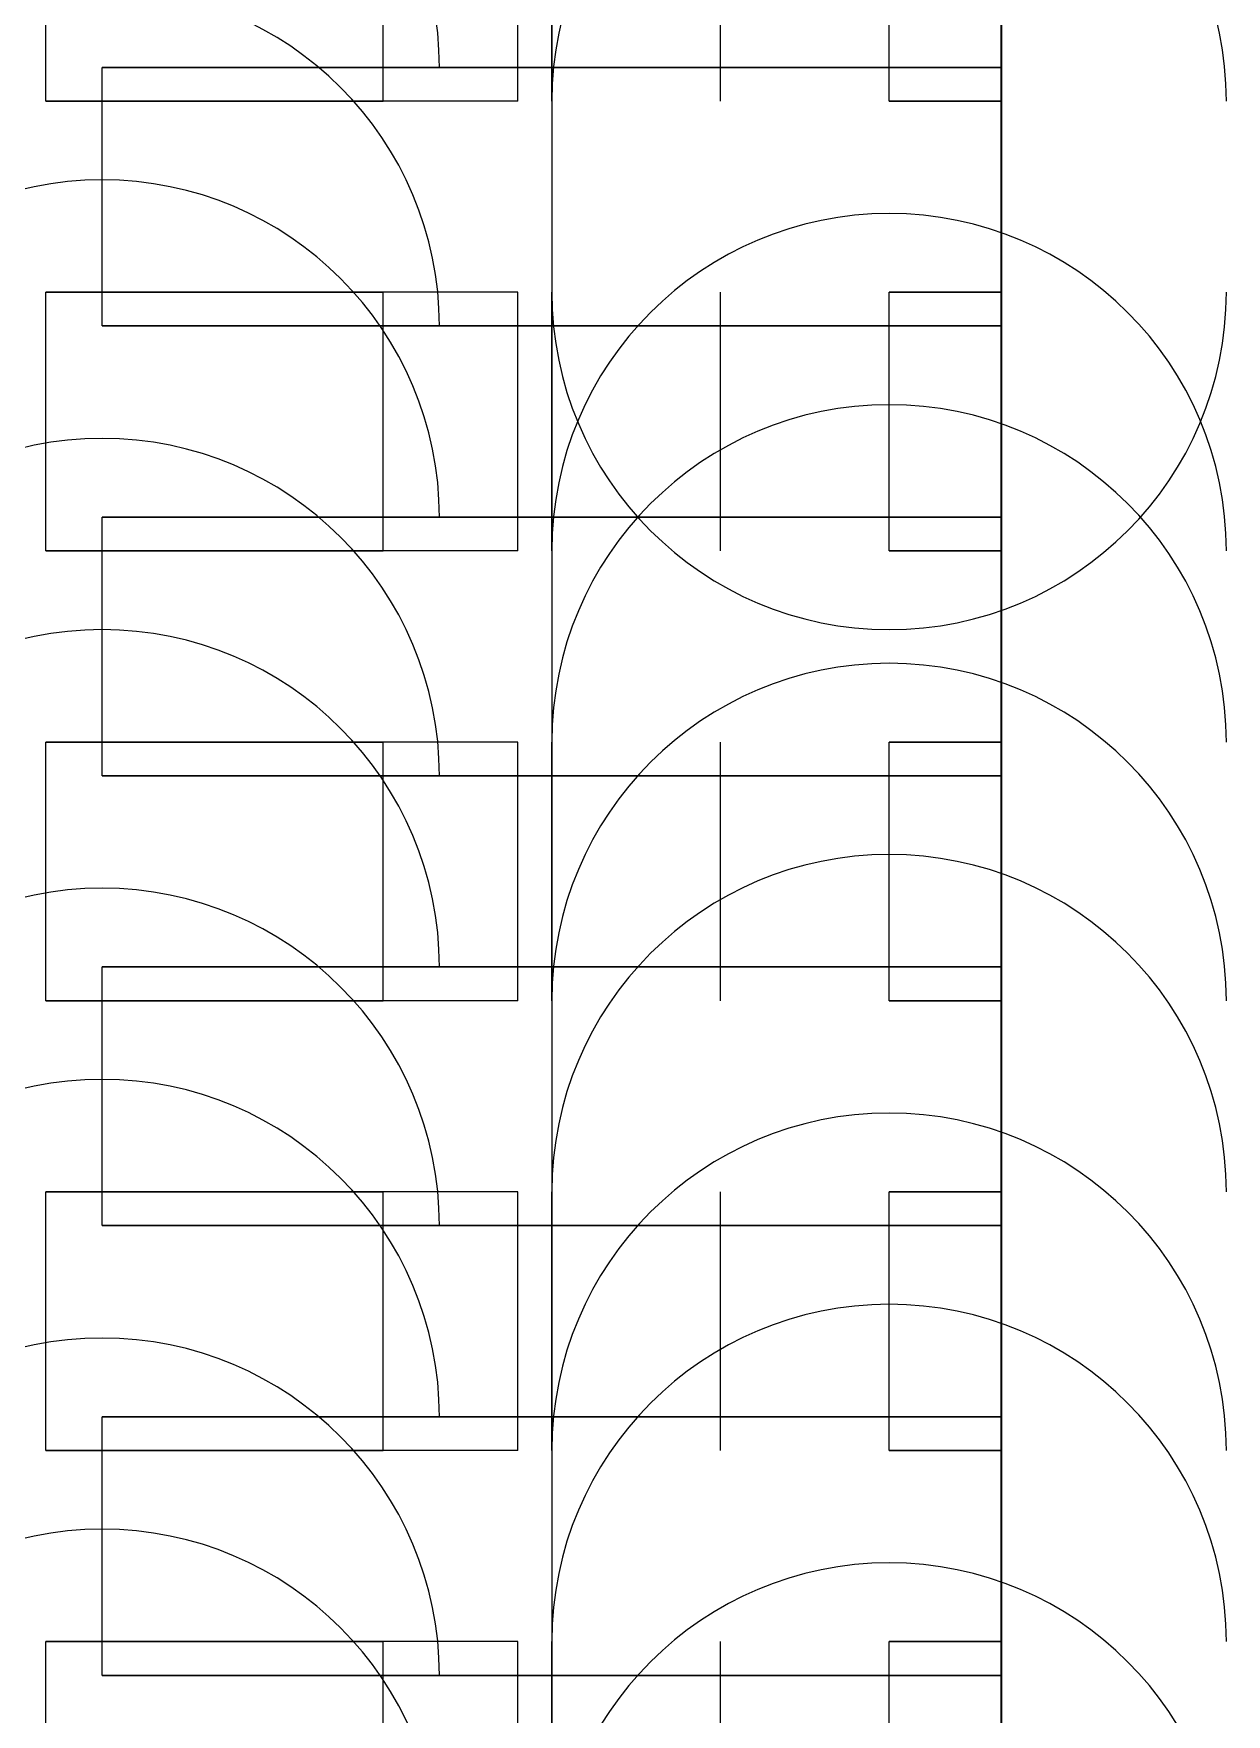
# Model space of a CAD drawing. Header units: millimetres. Extents: x -26.5 to 28.9, y -30 to 30.
# Drawn here: x 21.139 to 22.2, y -10.845 to -9.35 of the extents above; entities that cross this region are included whole.
import ezdxf

# ---------------------------------------------------------------- set-up
doc = ezdxf.new("R2010")
doc.units = ezdxf.units.MM
doc.layers.add('Feature', color=7, linetype='CONTINUOUS')

msp = doc.modelspace()

# ---------------------------------------------------------------- linework, layer by layer
at = {"layer": 'Feature'}
for p, q in [((21.6, -7.59, 4.5), (21.6, -12.59, 4.5)), ((21.6, -7.59, 4.5), (21.6, -12.59, 4.5)), ((21.6, -7.59, 4.57), (21.6, -12.59, 4.57)), ((21.6, -7.59, 4.57), (21.6, -12.59, 4.57)), ((22, -7.93449, 1.6), (22, -12.2455, 1.6)), ((22, -7.93449, 1.6), (22, -12.2455, 1.6)), ((22, -12.1811, 3.619), (22, -7.9989, 3.619)), ((22, -12.1811, 3.619), (22, -7.9989, 3.619)), ((21.15, -9.41, 1.625), (21.15, -9.18, 1.625)), ((21.15, -9.41, 1.75), (21.15, -9.18, 1.75)), ((21.15, -9.41, 1.625), (21.15, -9.18, 1.625)), ((21.15, -9.41, 1.75), (21.15, -9.18, 1.75)), ((21.45, -9.41, 1.75), (21.45, -9.18, 1.75)), ((21.45, -9.41, 1.75), (21.45, -9.18, 1.75)), ((21.5699, -9.41, 1.625), (21.5699, -9.18, 1.625)), ((21.5699, -9.41, 1.625), (21.5699, -9.18, 1.625)), ((21.6, -9.41, 2.6), (21.6, -9.18, 2.6)), ((21.6, -9.41, 1.9), (21.6, -9.18, 1.9)), ((21.6, -9.41, 2.6), (21.6, -9.18, 2.6)), ((21.6, -9.41, 1.9), (21.6, -9.18, 1.9)), ((21.75, -9.41, 1.9), (21.75, -9.18, 1.9)), ((21.75, -9.41, 2.6), (21.75, -9.18, 2.6)), ((21.75, -9.41, 1.9), (21.75, -9.18, 1.9)), ((21.75, -9.41, 2.6), (21.75, -9.18, 2.6)), ((21.9, -9.41, 2.75), (21.9, -9.18, 2.75)), ((21.9, -9.41, 2.75), (21.9, -9.18, 2.75)), ((21.9, -9.41, 2.9), (21.9, -9.18, 2.9)), ((21.9, -9.41, 2.9), (21.9, -9.18, 2.9)), ((21.9998, -9.41, 2.75), (21.9998, -9.18, 2.75)), ((21.9998, -9.41, 2.9), (21.9998, -9.18, 2.9)), ((21.9998, -9.41, 2.75), (21.9998, -9.18, 2.75)), ((21.9998, -9.41, 2.9), (21.9998, -9.18, 2.9)), ((21.2, -9.61, 3.2), (21.2, -9.38, 3.2)), ((21.9998, -9.38, 3.2), (21.2, -9.38, 3.2)), ((21.2, -9.61, 3.2), (21.2, -9.38, 3.2)), ((21.2, -9.38, 3.35), (21.9998, -9.38, 3.35)), ((21.2, -9.61, 3.35), (21.2, -9.38, 3.35)), ((21.2, -9.61, 3.35), (21.2, -9.38, 3.35)), ((21.2, -9.38, 3.35), (21.9998, -9.38, 3.35)), ((21.9998, -9.38, 3.2), (21.2, -9.38, 3.2)), ((21.9998, -9.61, 3.2), (21.9998, -9.38, 3.2)), ((21.9998, -9.38, 3.35), (21.9998, -9.38, 3.2)), ((21.9998, -9.61, 3.35), (21.9998, -9.38, 3.35)), ((21.9998, -9.61, 3.2), (21.9998, -9.38, 3.2)), ((21.9998, -9.61, 3.35), (21.9998, -9.38, 3.35)), ((21.9998, -9.38, 3.35), (21.9998, -9.38, 3.2)), ((21.15, -9.41, 1.625), (21.15, -9.41, 1.75)), ((21.5699, -9.41, 1.625), (21.15, -9.41, 1.625)), ((21.15, -9.41, 1.75), (21.45, -9.41, 1.75)), ((21.15, -9.41, 1.625), (21.15, -9.41, 1.75)), ((21.5699, -9.41, 1.625), (21.15, -9.41, 1.625)), ((21.15, -9.41, 1.75), (21.45, -9.41, 1.75)), ((21.6, -9.41, 1.9), (21.6, -9.41, 2.6)), ((21.6, -9.41, 1.9), (21.6, -9.41, 2.6)), ((21.75, -9.41, 2.6), (21.75, -9.41, 1.9)), ((21.75, -9.41, 2.6), (21.75, -9.41, 1.9)), ((21.9998, -9.41, 2.75), (21.9, -9.41, 2.75)), ((21.9, -9.41, 2.9), (21.9998, -9.41, 2.9)), ((21.9998, -9.41, 2.75), (21.9, -9.41, 2.75)), ((21.9, -9.41, 2.9), (21.9998, -9.41, 2.9)), ((21.9998, -9.41, 2.9), (21.9998, -9.41, 2.75)), ((21.9998, -9.41, 2.9), (21.9998, -9.41, 2.75)), ((21.15, -9.58, 1.625), (21.15, -9.58, 1.75)), ((21.15, -9.81, 1.625), (21.15, -9.58, 1.625)), ((21.15, -9.81, 1.75), (21.15, -9.58, 1.75)), ((21.5699, -9.58, 1.625), (21.15, -9.58, 1.625)), ((21.15, -9.81, 1.625), (21.15, -9.58, 1.625)), ((21.15, -9.58, 1.75), (21.45, -9.58, 1.75)), ((21.15, -9.81, 1.75), (21.15, -9.58, 1.75)), ((21.15, -9.58, 1.625), (21.15, -9.58, 1.75)), ((21.15, -9.58, 1.75), (21.45, -9.58, 1.75)), ((21.5699, -9.58, 1.625), (21.15, -9.58, 1.625)), ((21.45, -9.81, 1.75), (21.45, -9.58, 1.75)), ((21.45, -9.81, 1.75), (21.45, -9.58, 1.75)), ((21.5699, -9.81, 1.625), (21.5699, -9.58, 1.625)), ((21.5699, -9.81, 1.625), (21.5699, -9.58, 1.625)), ((21.6, -9.81, 2.6), (21.6, -9.58, 2.6)), ((21.6, -9.58, 1.9), (21.6, -9.58, 2.6)), ((21.6, -9.81, 1.9), (21.6, -9.58, 1.9)), ((21.6, -9.81, 2.6), (21.6, -9.58, 2.6)), ((21.6, -9.81, 1.9), (21.6, -9.58, 1.9)), ((21.6, -9.58, 1.9), (21.6, -9.58, 2.6)), ((21.75, -9.81, 1.9), (21.75, -9.58, 1.9)), ((21.75, -9.58, 2.6), (21.75, -9.58, 1.9)), ((21.75, -9.81, 2.6), (21.75, -9.58, 2.6)), ((21.75, -9.81, 1.9), (21.75, -9.58, 1.9)), ((21.75, -9.81, 2.6), (21.75, -9.58, 2.6)), ((21.75, -9.58, 2.6), (21.75, -9.58, 1.9)), ((21.9, -9.81, 2.75), (21.9, -9.58, 2.75)), ((21.9998, -9.58, 2.75), (21.9, -9.58, 2.75)), ((21.9, -9.81, 2.75), (21.9, -9.58, 2.75)), ((21.9, -9.58, 2.9), (21.9998, -9.58, 2.9)), ((21.9, -9.81, 2.9), (21.9, -9.58, 2.9)), ((21.9, -9.81, 2.9), (21.9, -9.58, 2.9)), ((21.9, -9.58, 2.9), (21.9998, -9.58, 2.9)), ((21.9998, -9.58, 2.75), (21.9, -9.58, 2.75)), ((21.9998, -9.81, 2.75), (21.9998, -9.58, 2.75)), ((21.9998, -9.58, 2.9), (21.9998, -9.58, 2.75)), ((21.9998, -9.81, 2.9), (21.9998, -9.58, 2.9)), ((21.9998, -9.81, 2.75), (21.9998, -9.58, 2.75)), ((21.9998, -9.81, 2.9), (21.9998, -9.58, 2.9)), ((21.9998, -9.58, 2.9), (21.9998, -9.58, 2.75)), ((21.9998, -9.61, 3.2), (21.2, -9.61, 3.2)), ((21.2, -9.61, 3.35), (21.9998, -9.61, 3.35)), ((21.9998, -9.61, 3.2), (21.2, -9.61, 3.2)), ((21.2, -9.61, 3.35), (21.9998, -9.61, 3.35)), ((21.9998, -9.61, 3.35), (21.9998, -9.61, 3.2)), ((21.9998, -9.61, 3.35), (21.9998, -9.61, 3.2)), ((21.2, -10.01, 3.2), (21.2, -9.78, 3.2)), ((21.9998, -9.78, 3.2), (21.2, -9.78, 3.2)), ((21.2, -10.01, 3.2), (21.2, -9.78, 3.2)), ((21.2, -9.78, 3.35), (21.9998, -9.78, 3.35)), ((21.2, -10.01, 3.35), (21.2, -9.78, 3.35)), ((21.2, -10.01, 3.35), (21.2, -9.78, 3.35)), ((21.2, -9.78, 3.35), (21.9998, -9.78, 3.35)), ((21.9998, -9.78, 3.2), (21.2, -9.78, 3.2)), ((21.9998, -10.01, 3.2), (21.9998, -9.78, 3.2)), ((21.9998, -9.78, 3.35), (21.9998, -9.78, 3.2)), ((21.9998, -10.01, 3.35), (21.9998, -9.78, 3.35)), ((21.9998, -10.01, 3.2), (21.9998, -9.78, 3.2)), ((21.9998, -10.01, 3.35), (21.9998, -9.78, 3.35)), ((21.9998, -9.78, 3.35), (21.9998, -9.78, 3.2)), ((21.15, -9.81, 1.625), (21.15, -9.81, 1.75)), ((21.5699, -9.81, 1.625), (21.15, -9.81, 1.625)), ((21.15, -9.81, 1.75), (21.45, -9.81, 1.75)), ((21.15, -9.81, 1.625), (21.15, -9.81, 1.75)), ((21.5699, -9.81, 1.625), (21.15, -9.81, 1.625)), ((21.15, -9.81, 1.75), (21.45, -9.81, 1.75)), ((21.6, -9.81, 1.9), (21.6, -9.81, 2.6)), ((21.6, -9.81, 1.9), (21.6, -9.81, 2.6)), ((21.75, -9.81, 2.6), (21.75, -9.81, 1.9)), ((21.75, -9.81, 2.6), (21.75, -9.81, 1.9)), ((21.9998, -9.81, 2.75), (21.9, -9.81, 2.75)), ((21.9, -9.81, 2.9), (21.9998, -9.81, 2.9)), ((21.9998, -9.81, 2.75), (21.9, -9.81, 2.75)), ((21.9, -9.81, 2.9), (21.9998, -9.81, 2.9)), ((21.9998, -9.81, 2.9), (21.9998, -9.81, 2.75)), ((21.9998, -9.81, 2.9), (21.9998, -9.81, 2.75)), ((21.15, -9.98, 1.625), (21.15, -9.98, 1.75)), ((21.15, -10.21, 1.625), (21.15, -9.98, 1.625)), ((21.15, -10.21, 1.75), (21.15, -9.98, 1.75)), ((21.5699, -9.98, 1.625), (21.15, -9.98, 1.625)), ((21.15, -10.21, 1.625), (21.15, -9.98, 1.625)), ((21.15, -9.98, 1.75), (21.45, -9.98, 1.75)), ((21.15, -10.21, 1.75), (21.15, -9.98, 1.75)), ((21.15, -9.98, 1.625), (21.15, -9.98, 1.75)), ((21.15, -9.98, 1.75), (21.45, -9.98, 1.75)), ((21.5699, -9.98, 1.625), (21.15, -9.98, 1.625)), ((21.45, -10.21, 1.75), (21.45, -9.98, 1.75)), ((21.45, -10.21, 1.75), (21.45, -9.98, 1.75)), ((21.5699, -10.21, 1.625), (21.5699, -9.98, 1.625)), ((21.5699, -10.21, 1.625), (21.5699, -9.98, 1.625)), ((21.6, -10.21, 2.6), (21.6, -9.98, 2.6)), ((21.6, -9.98, 1.9), (21.6, -9.98, 2.6)), ((21.6, -10.21, 1.9), (21.6, -9.98, 1.9)), ((21.6, -10.21, 2.6), (21.6, -9.98, 2.6)), ((21.6, -10.21, 1.9), (21.6, -9.98, 1.9)), ((21.6, -9.98, 1.9), (21.6, -9.98, 2.6)), ((21.75, -10.21, 1.9), (21.75, -9.98, 1.9)), ((21.75, -9.98, 2.6), (21.75, -9.98, 1.9)), ((21.75, -10.21, 2.6), (21.75, -9.98, 2.6)), ((21.75, -10.21, 1.9), (21.75, -9.98, 1.9)), ((21.75, -10.21, 2.6), (21.75, -9.98, 2.6)), ((21.75, -9.98, 2.6), (21.75, -9.98, 1.9)), ((21.9, -10.21, 2.75), (21.9, -9.98, 2.75)), ((21.9998, -9.98, 2.75), (21.9, -9.98, 2.75)), ((21.9, -10.21, 2.75), (21.9, -9.98, 2.75)), ((21.9, -9.98, 2.9), (21.9998, -9.98, 2.9)), ((21.9, -10.21, 2.9), (21.9, -9.98, 2.9)), ((21.9, -10.21, 2.9), (21.9, -9.98, 2.9)), ((21.9, -9.98, 2.9), (21.9998, -9.98, 2.9)), ((21.9998, -9.98, 2.75), (21.9, -9.98, 2.75)), ((21.9998, -10.21, 2.75), (21.9998, -9.98, 2.75)), ((21.9998, -9.98, 2.9), (21.9998, -9.98, 2.75)), ((21.9998, -10.21, 2.9), (21.9998, -9.98, 2.9)), ((21.9998, -10.21, 2.75), (21.9998, -9.98, 2.75)), ((21.9998, -10.21, 2.9), (21.9998, -9.98, 2.9)), ((21.9998, -9.98, 2.9), (21.9998, -9.98, 2.75)), ((21.9998, -10.01, 3.2), (21.2, -10.01, 3.2)), ((21.2, -10.01, 3.35), (21.9998, -10.01, 3.35)), ((21.9998, -10.01, 3.2), (21.2, -10.01, 3.2)), ((21.2, -10.01, 3.35), (21.9998, -10.01, 3.35)), ((21.9998, -10.01, 3.35), (21.9998, -10.01, 3.2)), ((21.9998, -10.01, 3.35), (21.9998, -10.01, 3.2)), ((21.2, -10.41, 3.2), (21.2, -10.18, 3.2)), ((21.9998, -10.18, 3.2), (21.2, -10.18, 3.2)), ((21.2, -10.41, 3.2), (21.2, -10.18, 3.2)), ((21.2, -10.18, 3.35), (21.9998, -10.18, 3.35)), ((21.2, -10.41, 3.35), (21.2, -10.18, 3.35)), ((21.2, -10.41, 3.35), (21.2, -10.18, 3.35)), ((21.2, -10.18, 3.35), (21.9998, -10.18, 3.35)), ((21.9998, -10.18, 3.2), (21.2, -10.18, 3.2)), ((21.9998, -10.41, 3.2), (21.9998, -10.18, 3.2)), ((21.9998, -10.18, 3.35), (21.9998, -10.18, 3.2)), ((21.9998, -10.41, 3.35), (21.9998, -10.18, 3.35)), ((21.9998, -10.41, 3.2), (21.9998, -10.18, 3.2)), ((21.9998, -10.41, 3.35), (21.9998, -10.18, 3.35)), ((21.9998, -10.18, 3.35), (21.9998, -10.18, 3.2)), ((21.15, -10.21, 1.625), (21.15, -10.21, 1.75)), ((21.5699, -10.21, 1.625), (21.15, -10.21, 1.625)), ((21.15, -10.21, 1.75), (21.45, -10.21, 1.75)), ((21.15, -10.21, 1.625), (21.15, -10.21, 1.75)), ((21.5699, -10.21, 1.625), (21.15, -10.21, 1.625)), ((21.15, -10.21, 1.75), (21.45, -10.21, 1.75)), ((21.6, -10.21, 1.9), (21.6, -10.21, 2.6)), ((21.6, -10.21, 1.9), (21.6, -10.21, 2.6)), ((21.75, -10.21, 2.6), (21.75, -10.21, 1.9)), ((21.75, -10.21, 2.6), (21.75, -10.21, 1.9)), ((21.9998, -10.21, 2.75), (21.9, -10.21, 2.75)), ((21.9, -10.21, 2.9), (21.9998, -10.21, 2.9)), ((21.9998, -10.21, 2.75), (21.9, -10.21, 2.75)), ((21.9, -10.21, 2.9), (21.9998, -10.21, 2.9)), ((21.9998, -10.21, 2.9), (21.9998, -10.21, 2.75)), ((21.9998, -10.21, 2.9), (21.9998, -10.21, 2.75)), ((21.15, -10.38, 1.625), (21.15, -10.38, 1.75)), ((21.15, -10.61, 1.625), (21.15, -10.38, 1.625)), ((21.15, -10.61, 1.75), (21.15, -10.38, 1.75)), ((21.5699, -10.38, 1.625), (21.15, -10.38, 1.625)), ((21.15, -10.61, 1.625), (21.15, -10.38, 1.625)), ((21.15, -10.38, 1.75), (21.45, -10.38, 1.75)), ((21.15, -10.61, 1.75), (21.15, -10.38, 1.75)), ((21.15, -10.38, 1.625), (21.15, -10.38, 1.75)), ((21.15, -10.38, 1.75), (21.45, -10.38, 1.75)), ((21.5699, -10.38, 1.625), (21.15, -10.38, 1.625)), ((21.45, -10.61, 1.75), (21.45, -10.38, 1.75)), ((21.45, -10.61, 1.75), (21.45, -10.38, 1.75)), ((21.5699, -10.61, 1.625), (21.5699, -10.38, 1.625)), ((21.5699, -10.61, 1.625), (21.5699, -10.38, 1.625)), ((21.6, -10.61, 2.6), (21.6, -10.38, 2.6)), ((21.6, -10.38, 1.9), (21.6, -10.38, 2.6)), ((21.6, -10.61, 1.9), (21.6, -10.38, 1.9)), ((21.6, -10.61, 2.6), (21.6, -10.38, 2.6)), ((21.6, -10.61, 1.9), (21.6, -10.38, 1.9)), ((21.6, -10.38, 1.9), (21.6, -10.38, 2.6)), ((21.75, -10.61, 1.9), (21.75, -10.38, 1.9)), ((21.75, -10.38, 2.6), (21.75, -10.38, 1.9)), ((21.75, -10.61, 2.6), (21.75, -10.38, 2.6)), ((21.75, -10.61, 1.9), (21.75, -10.38, 1.9)), ((21.75, -10.61, 2.6), (21.75, -10.38, 2.6)), ((21.75, -10.38, 2.6), (21.75, -10.38, 1.9)), ((21.9, -10.61, 2.75), (21.9, -10.38, 2.75)), ((21.9998, -10.38, 2.75), (21.9, -10.38, 2.75)), ((21.9, -10.61, 2.75), (21.9, -10.38, 2.75)), ((21.9, -10.38, 2.9), (21.9998, -10.38, 2.9)), ((21.9, -10.61, 2.9), (21.9, -10.38, 2.9)), ((21.9, -10.61, 2.9), (21.9, -10.38, 2.9)), ((21.9, -10.38, 2.9), (21.9998, -10.38, 2.9)), ((21.9998, -10.38, 2.75), (21.9, -10.38, 2.75)), ((21.9998, -10.61, 2.75), (21.9998, -10.38, 2.75)), ((21.9998, -10.38, 2.9), (21.9998, -10.38, 2.75)), ((21.9998, -10.61, 2.9), (21.9998, -10.38, 2.9)), ((21.9998, -10.61, 2.75), (21.9998, -10.38, 2.75)), ((21.9998, -10.61, 2.9), (21.9998, -10.38, 2.9)), ((21.9998, -10.38, 2.9), (21.9998, -10.38, 2.75)), ((21.9998, -10.41, 3.2), (21.2, -10.41, 3.2)), ((21.2, -10.41, 3.35), (21.9998, -10.41, 3.35)), ((21.9998, -10.41, 3.2), (21.2, -10.41, 3.2)), ((21.2, -10.41, 3.35), (21.9998, -10.41, 3.35)), ((21.9998, -10.41, 3.35), (21.9998, -10.41, 3.2)), ((21.9998, -10.41, 3.35), (21.9998, -10.41, 3.2)), ((21.2, -10.81, 3.2), (21.2, -10.58, 3.2)), ((21.9998, -10.58, 3.2), (21.2, -10.58, 3.2)), ((21.2, -10.81, 3.2), (21.2, -10.58, 3.2)), ((21.2, -10.58, 3.35), (21.9998, -10.58, 3.35)), ((21.2, -10.81, 3.35), (21.2, -10.58, 3.35)), ((21.2, -10.81, 3.35), (21.2, -10.58, 3.35)), ((21.2, -10.58, 3.35), (21.9998, -10.58, 3.35)), ((21.9998, -10.58, 3.2), (21.2, -10.58, 3.2)), ((21.9998, -10.81, 3.2), (21.9998, -10.58, 3.2)), ((21.9998, -10.58, 3.35), (21.9998, -10.58, 3.2)), ((21.9998, -10.81, 3.35), (21.9998, -10.58, 3.35)), ((21.9998, -10.81, 3.2), (21.9998, -10.58, 3.2)), ((21.9998, -10.81, 3.35), (21.9998, -10.58, 3.35)), ((21.9998, -10.58, 3.35), (21.9998, -10.58, 3.2)), ((21.15, -10.61, 1.625), (21.15, -10.61, 1.75)), ((21.5699, -10.61, 1.625), (21.15, -10.61, 1.625)), ((21.15, -10.61, 1.75), (21.45, -10.61, 1.75)), ((21.15, -10.61, 1.625), (21.15, -10.61, 1.75)), ((21.5699, -10.61, 1.625), (21.15, -10.61, 1.625)), ((21.15, -10.61, 1.75), (21.45, -10.61, 1.75)), ((21.6, -10.61, 1.9), (21.6, -10.61, 2.6)), ((21.6, -10.61, 1.9), (21.6, -10.61, 2.6)), ((21.75, -10.61, 2.6), (21.75, -10.61, 1.9)), ((21.75, -10.61, 2.6), (21.75, -10.61, 1.9)), ((21.9998, -10.61, 2.75), (21.9, -10.61, 2.75)), ((21.9, -10.61, 2.9), (21.9998, -10.61, 2.9)), ((21.9998, -10.61, 2.75), (21.9, -10.61, 2.75)), ((21.9, -10.61, 2.9), (21.9998, -10.61, 2.9)), ((21.9998, -10.61, 2.9), (21.9998, -10.61, 2.75)), ((21.9998, -10.61, 2.9), (21.9998, -10.61, 2.75)), ((21.15, -10.78, 1.625), (21.15, -10.78, 1.75)), ((21.15, -11.01, 1.625), (21.15, -10.78, 1.625)), ((21.15, -11.01, 1.75), (21.15, -10.78, 1.75)), ((21.5699, -10.78, 1.625), (21.15, -10.78, 1.625)), ((21.15, -11.01, 1.625), (21.15, -10.78, 1.625)), ((21.15, -10.78, 1.75), (21.45, -10.78, 1.75)), ((21.15, -11.01, 1.75), (21.15, -10.78, 1.75)), ((21.15, -10.78, 1.625), (21.15, -10.78, 1.75)), ((21.15, -10.78, 1.75), (21.45, -10.78, 1.75)), ((21.5699, -10.78, 1.625), (21.15, -10.78, 1.625)), ((21.45, -11.01, 1.75), (21.45, -10.78, 1.75)), ((21.45, -11.01, 1.75), (21.45, -10.78, 1.75)), ((21.5699, -11.01, 1.625), (21.5699, -10.78, 1.625)), ((21.5699, -11.01, 1.625), (21.5699, -10.78, 1.625)), ((21.6, -11.01, 2.6), (21.6, -10.78, 2.6)), ((21.6, -10.78, 1.9), (21.6, -10.78, 2.6)), ((21.6, -11.01, 1.9), (21.6, -10.78, 1.9)), ((21.6, -11.01, 2.6), (21.6, -10.78, 2.6)), ((21.6, -11.01, 1.9), (21.6, -10.78, 1.9)), ((21.6, -10.78, 1.9), (21.6, -10.78, 2.6)), ((21.75, -11.01, 1.9), (21.75, -10.78, 1.9)), ((21.75, -10.78, 2.6), (21.75, -10.78, 1.9)), ((21.75, -11.01, 2.6), (21.75, -10.78, 2.6)), ((21.75, -11.01, 1.9), (21.75, -10.78, 1.9)), ((21.75, -11.01, 2.6), (21.75, -10.78, 2.6)), ((21.75, -10.78, 2.6), (21.75, -10.78, 1.9)), ((21.9, -11.01, 2.75), (21.9, -10.78, 2.75)), ((21.9998, -10.78, 2.75), (21.9, -10.78, 2.75)), ((21.9, -11.01, 2.75), (21.9, -10.78, 2.75)), ((21.9, -10.78, 2.9), (21.9998, -10.78, 2.9)), ((21.9, -11.01, 2.9), (21.9, -10.78, 2.9)), ((21.9, -11.01, 2.9), (21.9, -10.78, 2.9)), ((21.9, -10.78, 2.9), (21.9998, -10.78, 2.9)), ((21.9998, -10.78, 2.75), (21.9, -10.78, 2.75)), ((21.9998, -11.01, 2.75), (21.9998, -10.78, 2.75)), ((21.9998, -10.78, 2.9), (21.9998, -10.78, 2.75)), ((21.9998, -11.01, 2.9), (21.9998, -10.78, 2.9)), ((21.9998, -11.01, 2.75), (21.9998, -10.78, 2.75)), ((21.9998, -11.01, 2.9), (21.9998, -10.78, 2.9)), ((21.9998, -10.78, 2.9), (21.9998, -10.78, 2.75)), ((21.9998, -10.81, 3.2), (21.2, -10.81, 3.2)), ((21.2, -10.81, 3.35), (21.9998, -10.81, 3.35)), ((21.9998, -10.81, 3.2), (21.2, -10.81, 3.2)), ((21.2, -10.81, 3.35), (21.9998, -10.81, 3.35)), ((21.9998, -10.81, 3.35), (21.9998, -10.81, 3.2)), ((21.9998, -10.81, 3.35), (21.9998, -10.81, 3.2))]:
    msp.add_line(p, q, dxfattribs=at)
for centre, radius, start, end in [((21.45, -9.18, 1.9), 0.3, 0, 0), ((21.45, -9.18, 1.9), 0.3, 0, 0), ((21.2, -9.38, 3.05), 0.3, 0, 180), ((21.2, -9.38, 3.05), 0.3, 0, 180), ((21.45, -9.41, 1.9), 0.3, 0, 0), ((21.45, -9.41, 1.9), 0.3, 0, 0), ((21.9, -9.41, 2.6), 0.3, 0, 180), ((21.9, -9.41, 2.6), 0.3, 0, 180), ((21.45, -9.58, 1.9), 0.3, 0, 0), ((21.45, -9.58, 1.9), 0.3, 0, 0), ((21.2, -9.61, 3.05), 0.3, 0, 180), ((21.2, -9.61, 3.05), 0.3, 0, 180), ((21.2, -9.38, 3.05), 0, 180, 0), ((21.2, -9.38, 3.05), 0, 180, 0), ((21.45, -9.41, 1.9), 0, 0, 0), ((21.45, -9.41, 1.9), 0, 0, 0), ((21.9, -9.41, 2.6), 0.0000000192, 180, 180), ((21.9, -9.41, 2.6), 0.0000000192, 180, 180), ((21.2, -9.78, 3.05), 0.3, 0, 180), ((21.2, -9.78, 3.05), 0.3, 0, 180), ((21.45, -9.81, 1.9), 0.3, 0, 0), ((21.45, -9.81, 1.9), 0.3, 0, 0), ((21.9, -9.81, 2.6), 0.3, 0, 180), ((21.9, -9.81, 2.6), 0.3, 0, 180), ((21.45, -9.58, 1.9), 0, 0, 0), ((21.45, -9.58, 1.9), 0, 0, 0), ((21.9, -9.58, 2.6), 0.3, 180, 0), ((21.9, -9.58, 2.6), 0.3, 180, 0), ((21.9, -9.58, 2.6), 0.0000000192, 180, 180), ((21.9, -9.58, 2.6), 0.0000000192, 180, 180), ((21.2, -9.61, 3.05), 0, 180, 0), ((21.2, -9.61, 3.05), 0, 180, 0), ((21.45, -9.98, 1.9), 0.3, 0, 0), ((21.45, -9.98, 1.9), 0.3, 0, 0), ((21.9, -9.98, 2.6), 0.3, 0, 180), ((21.9, -9.98, 2.6), 0.3, 0, 180), ((21.2, -10.01, 3.05), 0.3, 0, 180), ((21.2, -10.01, 3.05), 0.3, 0, 180), ((21.2, -9.78, 3.05), 0, 180, 0), ((21.2, -9.78, 3.05), 0, 180, 0), ((21.45, -9.81, 1.9), 0, 0, 0), ((21.45, -9.81, 1.9), 0, 0, 0), ((21.9, -9.81, 2.6), 0.0000000192, 180, 180), ((21.9, -9.81, 2.6), 0.0000000192, 180, 180), ((21.2, -10.18, 3.05), 0.3, 0, 180), ((21.2, -10.18, 3.05), 0.3, 0, 180), ((21.45, -10.21, 1.9), 0.3, 0, 0), ((21.45, -10.21, 1.9), 0.3, 0, 0), ((21.9, -10.21, 2.6), 0.3, 0, 180), ((21.9, -10.21, 2.6), 0.3, 0, 180), ((21.45, -9.98, 1.9), 0, 0, 0), ((21.45, -9.98, 1.9), 0, 0, 0), ((21.9, -9.98, 2.6), 0.0000000192, 180, 180), ((21.9, -9.98, 2.6), 0.0000000192, 180, 180), ((21.2, -10.01, 3.05), 0, 180, 0), ((21.2, -10.01, 3.05), 0, 180, 0), ((21.45, -10.38, 1.9), 0.3, 0, 0), ((21.45, -10.38, 1.9), 0.3, 0, 0), ((21.9, -10.38, 2.6), 0.3, 0, 180), ((21.9, -10.38, 2.6), 0.3, 0, 180), ((21.2, -10.41, 3.05), 0.3, 0, 180), ((21.2, -10.41, 3.05), 0.3, 0, 180), ((21.2, -10.18, 3.05), 0, 180, 0), ((21.2, -10.18, 3.05), 0, 180, 0), ((21.45, -10.21, 1.9), 0, 0, 0), ((21.45, -10.21, 1.9), 0, 0, 0), ((21.9, -10.21, 2.6), 0.0000000192, 180, 180), ((21.9, -10.21, 2.6), 0.0000000192, 180, 180), ((21.2, -10.58, 3.05), 0.3, 0, 180), ((21.2, -10.58, 3.05), 0.3, 0, 180), ((21.45, -10.61, 1.9), 0.3, 0, 0), ((21.45, -10.61, 1.9), 0.3, 0, 0), ((21.9, -10.61, 2.6), 0.3, 0, 180), ((21.9, -10.61, 2.6), 0.3, 0, 180), ((21.45, -10.38, 1.9), 0, 0, 0), ((21.45, -10.38, 1.9), 0, 0, 0), ((21.9, -10.38, 2.6), 0.0000000192, 180, 180), ((21.9, -10.38, 2.6), 0.0000000192, 180, 180), ((21.2, -10.41, 3.05), 0, 180, 0), ((21.2, -10.41, 3.05), 0, 180, 0), ((21.45, -10.78, 1.9), 0.3, 0, 0), ((21.45, -10.78, 1.9), 0.3, 0, 0), ((21.9, -10.78, 2.6), 0.3, 0, 180), ((21.9, -10.78, 2.6), 0.3, 0, 180), ((21.2, -10.81, 3.05), 0.3, 0, 180), ((21.2, -10.81, 3.05), 0.3, 0, 180), ((21.2, -10.58, 3.05), 0, 180, 0), ((21.2, -10.58, 3.05), 0, 180, 0), ((21.45, -10.61, 1.9), 0, 0, 0), ((21.45, -10.61, 1.9), 0, 0, 0), ((21.9, -10.61, 2.6), 0.0000000192, 180, 180), ((21.9, -10.61, 2.6), 0.0000000192, 180, 180), ((21.2, -10.98, 3.05), 0.3, 0, 180), ((21.2, -10.98, 3.05), 0.3, 0, 180), ((21.9, -11.01, 2.6), 0.3, 0, 180), ((21.9, -11.01, 2.6), 0.3, 0, 180), ((21.45, -10.78, 1.9), 0, 0, 0), ((21.45, -10.78, 1.9), 0, 0, 0), ((21.9, -10.78, 2.6), 0.0000000192, 180, 180), ((21.9, -10.78, 2.6), 0.0000000192, 180, 180), ((21.2, -10.81, 3.05), 0, 180, 0), ((21.2, -10.81, 3.05), 0, 180, 0)]:
    msp.add_arc(centre, radius, start, end, dxfattribs=at)

doc.saveas('drawing.dxf')
